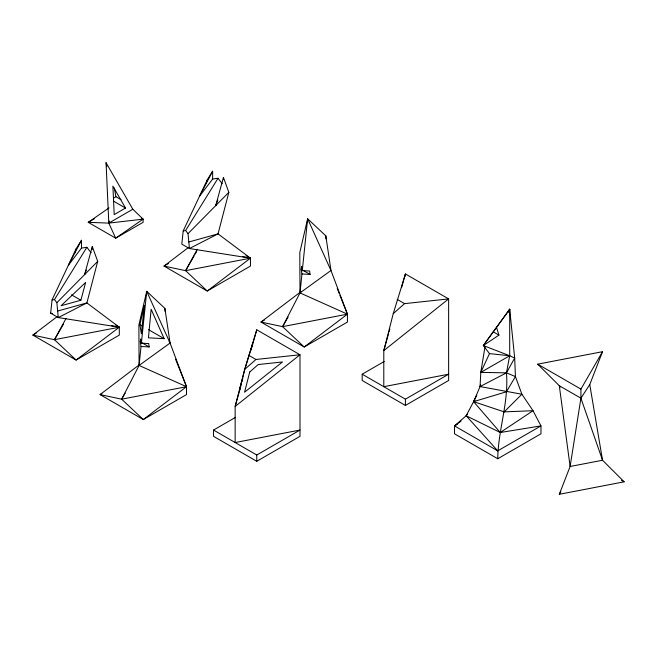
<?xml version="1.0" encoding="UTF-8"?>
<svg xmlns="http://www.w3.org/2000/svg" width="657" height="657" viewBox="0 0 657 657"><rect width="100%" height="100%" fill="white"/><g stroke="black" fill="none" stroke-linecap="round" stroke-linejoin="round"><path stroke-width="0.99" d="M497.743 458.75C498.129 429.908 508.937 401.969 506.44 372.856L514.686 358.057L509.701 355.757L489.49 353.622L483.314 345.533L509.701 309.233L514.686 358.057L515.433 376.584L521.896 394.225L533.016 410.707L540.974 425.9L540.974 433.792L497.743 458.75L454.513 433.792L454.513 425.9L466.174 415.75L473.59 401.649L480.053 386.571L480.801 372.379L484.981 346.855M57.315 316.51L32.85 335.103L76.081 360.061L119.303 335.103L119.303 327.211L58.276 317.577L50.646 313.175L52.059 299.921L76.081 248.896L81.484 240.248L81.484 248.091L68.361 265.297L81.484 240.248M139.21 364.849L100.053 394.594L143.283 419.552L186.514 386.702L139.079 365.456L138.89 325.043L146.725 291.33L170.056 343.036L186.514 386.702L186.514 394.594L143.283 419.552L121.668 399.185L139.079 365.456L141.033 346.502L140.278 341.821L140.688 338.922L141.378 343.168L148.737 343.57L149.155 346.945L141.033 346.502M141.378 343.168L146.725 291.33L164.899 308.388L170.056 343.036L139.079 365.456M300.939 291.683L260.969 322.053L304.199 347.011L347.43 314.161L299.994 292.907L299.806 252.502L307.64 218.781L330.972 270.495L347.43 314.161L347.43 322.053L304.199 347.011L282.584 326.644L299.994 292.907L301.949 273.961L301.193 269.271L301.604 266.381L302.294 270.627L309.652 271.021L310.071 274.404L301.949 273.961M302.294 270.627L307.64 218.781L325.815 235.838L330.972 270.495L299.994 292.907M212.63 171.214L199.514 196.254L212.63 179.057L212.63 171.214L207.234 179.854L183.213 230.878L181.8 244.141L189.43 248.543L250.457 258.176L250.457 266.069L207.234 291.026L164.004 266.069L188.469 247.475M141.345 218.124L143.119 219.151L108.807 223.109L106.056 162.706L132.821 209.238L143.119 219.151L143.119 222.321L115.673 238.163L108.807 223.109L109.07 221.13M580.919 398.208L570.112 466.486L559.304 494.294L624.15 481.819L602.535 460.245L580.919 398.208L580.919 389.116L602.535 351.684L537.697 364.159L559.304 385.733L580.919 398.208L589.764 384.542L602.535 351.684M509.265 311.221L509.701 309.233L483.314 345.533L509.701 355.757L506.44 372.856L480.053 386.571L480.653 384.632M139.892 324.673L144.326 305.341L141.362 333.74L139.892 324.673L142.495 326.168M244.601 369.48L235.149 406.453L235.149 442.539L299.994 430.056L256.764 455.014L213.541 430.056L213.541 436.338L256.764 461.296L299.994 436.338L299.994 354.755L256.764 329.798L244.601 369.48L255.934 359.478L299.994 354.755L235.149 406.453L240.692 386.801M244.65 370.17L239.739 389.404L241.39 383.557M393.247 313.635L383.795 350.608L383.795 386.686L448.632 374.211L405.41 399.169L362.179 374.211L362.179 380.485L405.41 405.443L448.632 380.485L448.632 298.91L405.41 273.953L393.247 313.635L404.572 303.633L448.632 298.91L383.795 350.608L388.509 333.904M75.046 252.846L76.081 248.896M86.322 270.035L84.572 274.651L92.292 246.49L97.696 261.371L86.888 302.91L58.276 317.577L56.863 302.688L54.465 299.559L52.059 299.921M206.462 182.827L207.234 179.854M217.828 200.073L215.718 205.616L223.437 177.447L228.841 192.337L218.034 233.876L189.43 248.543L188.017 233.654L185.619 230.525L183.213 230.878M80.877 300.233L85.648 282.411L61.06 305.743L80.877 300.233L71.514 294.837M244.897 369.201L252.378 344.555L250.457 351.38M241.94 381.602L242.762 378.678M251.779 347.487L256.764 329.798M389.059 331.933L389.888 328.985M401.526 287.709L405.41 273.953L405.41 275.989M109.021 207.916L88.227 222.321L108.807 223.109L109.464 221.228M508.51 312.018L509.701 309.233L509.701 355.757L480.801 372.379L489.49 353.622M508.337 311.96L509.701 309.233M461.033 421.129L454.513 425.9L497.743 450.858L540.974 425.9L500.256 432.52L473.59 401.649L476.785 395.415M36.381 333.066L32.85 335.103L54.465 339.694L66.102 318.358M168.414 263.523L164.004 266.069L185.619 270.659L197.256 249.315M57.709 311.024L86.888 302.91L119.303 327.211L76.081 360.061L54.465 339.694L63.515 324.024M188.855 241.981L218.034 233.876L250.457 258.176L207.234 291.026L185.619 270.659L194.16 255.852M195.17 254.111L196.673 251.5M101.819 393.576L100.053 394.594L121.668 399.185L125.191 393.091M264.5 320.016L260.969 322.053L282.584 326.644L288.119 317.068M559.304 494.294L560.815 491.682M54.465 299.559L86.888 247.287L91.085 252.764M185.619 230.525L218.034 178.252L222.238 183.73M497.743 450.858L466.174 415.75L467.431 414.165M56.863 302.688L97.696 261.371M188.017 233.654L228.841 192.337M466.174 415.75L500.256 432.52L533.016 410.707L504.174 411.882L473.59 401.649L475.011 400.236M504.174 411.882L521.896 394.225L480.053 386.571M143.119 219.151L115.673 238.163L88.227 222.321L94.419 218.74M483.314 345.533L498.926 335.144L496.511 327.383M113.447 198.2L115.911 196.722L121.069 199.695M125.503 208.055L114.195 214.593L112.897 186.136L125.503 208.055L113.554 201.157M108.807 223.109L132.821 209.238M213.541 430.056L235.592 417.326M362.179 374.211L384.238 361.473M454.513 425.9L457.165 424.373M473.59 401.649L506.391 391.786L515.433 376.584L506.44 372.856L480.801 372.379M185.619 270.659L250.457 258.176L246.047 255.63M54.465 339.694L119.303 327.211L115.78 325.174M282.584 326.644L347.43 314.161L339.883 295.207M121.668 399.185L186.514 386.702L175.567 359.223M212.63 179.057L218.034 178.252M81.484 248.091L86.888 247.287M164.151 338.675L148.441 337.829L151.135 309.275L164.151 338.675L148.556 329.674M242.425 256.542L250.457 258.176M111.271 325.576L119.303 327.211M50.646 313.175L52.585 313.578M493.226 331.851L498.926 335.144M537.697 364.159L580.919 389.116M397.23 299.387L404.572 303.633M301.193 269.271L310.071 274.404M621.506 480.292L624.15 481.819M248.584 355.24L255.934 359.478M140.278 341.821L149.155 346.945M169.186 341.369L170.056 343.036M337.238 288.579L339.127 293.318M559.986 387.671L559.304 385.733L570.112 466.486L602.535 460.245L589.764 384.542M114.359 188.025L115.911 196.722M106.056 162.706L106.763 166.664M325.815 235.838L325.954 238.861M164.899 308.388L165.038 311.402M405.41 399.169L405.41 405.443M256.764 455.014L256.764 461.296M223.437 177.447L223.437 179.41M92.292 246.49L92.292 249.43M249.742 372.002L244.576 392.196L282.51 361.958L258.16 364.561L249.742 372.002"/></g></svg>
